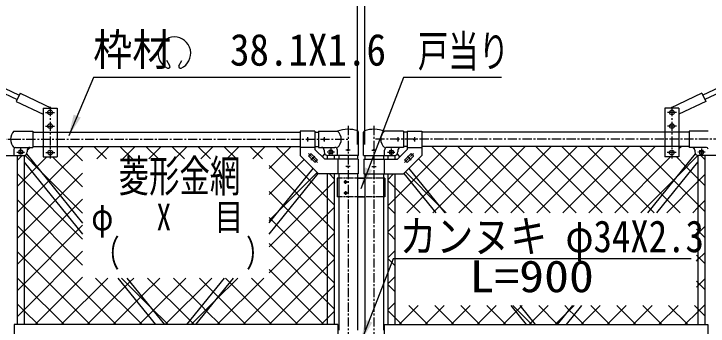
# Model space of a CAD drawing. Units: millimetres, scale not verified. Extents: x -5940 to 5940, y -4200 to 4200.
# Drawn here: x -2982 to -1093, y -1336 to -488 of the extents above; entities that cross this region are included whole.
import ezdxf
from ezdxf.enums import TextEntityAlignment as Align

# ---------------------------------------------------------------- set-up
doc = ezdxf.new("R2010")
doc.units = ezdxf.units.MM
doc.header["$LTSCALE"] = 20
for name, pattern in [('USER1', [2, 1.25, -0.25, 0.25, -0.25]), ('USER3', [1.125, 0.75, -0.125, 0.125, -0.125]), ('USER5', [0.1875, 0.125, -0.0625])]:
    doc.linetypes.add(name, pattern=pattern)
for name, color, linetype, lineweight in [('0-0_5寸法', 1, 'Continuous', 25), ('0-3_6文字', 7, 'Continuous', 25), ('0-4_8部品', 7, 'Continuous', 25), ('0-5_1部材', 7, 'Continuous', 25), ('0-6_2網', 2, 'Continuous', 25), ('0-7_中心線', 1, 'USER1', 25)]:
    doc.layers.add(name, color=color, linetype=linetype, lineweight=lineweight)
doc.styles.add('ＭＳ ゴシック', font='')
doc.styles.get('ＭＳ ゴシック').set_extended_font_data('MS Gothic')

msp = doc.modelspace()

# ---------------------------------------------------------------- linework, layer by layer
at = {"layer": '0-0_5寸法'}
for p, q in [((-2047.46, -842.43), (-2047.46, 306.36)), ((-2047.46, -842.43), (-2047.46, 306.36)), ((-2027.46, -842.43), (-2027.46, 306.36)), ((-2027.46, -842.43), (-2027.46, 306.36))]:
    msp.add_line(p, q, dxfattribs=at)
msp.add_lwpolyline([(-1139.19, -1152.74), (-1949.72, -1152.74), (-2037.47, -1376.58)], dxfattribs=at)
msp.add_solid([(-2038.2, -1378.44), (-2026, -1318.78), (-2006.6, -1326.38)], dxfattribs=at)
at = {"layer": '0-3_6文字'}
for p, q in [((-2557.57, -628.62), (-2565.76, -614.43)), ((-2532.9, -628.62), (-2524.71, -614.43))]:
    msp.add_line(p, q, dxfattribs=at)
for points in [[(-2067.02, -660.21), (-2069.02, -660.21), (-2765.15, -660.21), (-2832.35, -818.63)], [(-1654.96, -660.21), (-1921.44, -660.21), (-2037.65, -962.57)]]:
    msp.add_lwpolyline(points, dxfattribs=at)
for centre, radius, start, end in [((-2545.24, -594.71), 44.46, 294.32478, 245.67522), ((-2561.62, -630.96), 4.68, 245.67522, 30), ((-2528.85, -630.96), 4.68, 150, 294.32478)]:
    msp.add_arc(centre, radius, start, end, dxfattribs=at)
for points in [[(-2833.13, -820.47), (-2819.29, -761.17), (-2800.11, -769.3)], [(-2038.37, -964.44), (-2026.57, -904.7), (-2007.12, -912.17)]]:
    msp.add_solid(points, dxfattribs=at)
at = {"layer": '0-4_8部品'}
for p, q in [((-3278.25, -562.19), (-2967.17, -708.79)), ((-796.67, -562.19), (-1107.75, -708.79)), ((-3283.79, -573.95), (-2972.71, -720.55)), ((-791.13, -573.95), (-1102.21, -720.55)), ((-2964.61, -703.37), (-2975.26, -725.98)), ((-2964.61, -703.37), (-2879.6, -743.43)), ((-1110.31, -703.37), (-1195.32, -743.43)), ((-1110.31, -703.37), (-1099.66, -725.98)), ((-2975.26, -725.98), (-2902.46, -760.29)), ((-1099.66, -725.98), (-1172.46, -760.29)), ((-2981.91, -806.43), (-2930.46, -806.43)), ((-2930.46, -806.43), (-2930.46, -850.43)), ((-2930.46, -809.38), (-2902.46, -809.38)), ((-2162.86, -806.18), (-2162.86, -855.86)), ((-2152.86, -806.43), (-2101.41, -806.43)), ((-2152.86, -806.43), (-2152.86, -850.43)), ((-2044.31, -872.43), (-2044.31, -808.73)), ((-2030.61, -872.43), (-2030.61, -808.73)), ((-1922.06, -806.43), (-1973.51, -806.43)), ((-1922.06, -806.43), (-1922.06, -850.43)), ((-1912.06, -806.18), (-1872.06, -806.18)), ((-1912.06, -806.18), (-1912.06, -855.86)), ((-1872.06, -806.18), (-1872.06, -872.43)), ((-1144.46, -806.43), (-1144.46, -850.43)), ((-1093.01, -806.43), (-1144.46, -806.43)), ((-2930.46, -847.48), (-2902.46, -847.48)), ((-2981.91, -855.13), (-2981.91, -872.43)), ((-2977.21, -850.43), (-2930.46, -850.43)), ((-2968.21, -859.68), (-2968.21, -867.18)), ((-2959.71, -858.68), (-2967.21, -858.68)), ((-2959.71, -868.18), (-2967.21, -868.18)), ((-2958.71, -859.68), (-2958.71, -867.18)), ((-2945.46, -857.43), (-2945.46, -862.43)), ((-2162.86, -850.68), (-2202.86, -850.68)), ((-2156.5, -883.72), (-2172.76, -867.46)), ((-2136.29, -882.43), (-2162.86, -855.86)), ((-2152.86, -850.43), (-2108.41, -850.43)), ((-2142.47, -876.25), (-2135.99, -868.25)), ((-2137.86, -857.43), (-2137.86, -862.43)), ((-2124.61, -859.68), (-2124.61, -867.18)), ((-2116.11, -858.68), (-2123.61, -858.68)), ((-2116.11, -868.18), (-2123.61, -868.18)), ((-2115.11, -859.68), (-2115.11, -867.18)), ((-2101.41, -872.43), (-2101.41, -857.43)), ((-1973.51, -872.43), (-1973.51, -857.43)), ((-1922.06, -850.43), (-1966.51, -850.43)), ((-1959.81, -859.68), (-1959.81, -867.18)), ((-1958.81, -858.68), (-1951.31, -858.68)), ((-1958.81, -868.18), (-1951.31, -868.18)), ((-1950.31, -859.68), (-1950.31, -867.18)), ((-1938.93, -868.25), (-1932.45, -876.25)), ((-1938.63, -882.43), (-1912.06, -855.86)), ((-1937.06, -857.43), (-1937.06, -862.43)), ((-1918.42, -883.72), (-1902.16, -867.46)), ((-1912.06, -850.68), (-1872.06, -850.68)), ((-1097.71, -850.43), (-1144.46, -850.43)), ((-1129.46, -857.43), (-1129.46, -862.43)), ((-1116.21, -859.68), (-1116.21, -867.18)), ((-1115.21, -858.68), (-1107.71, -858.68)), ((-1115.21, -868.18), (-1107.71, -868.18)), ((-1106.71, -859.68), (-1106.71, -867.18)), ((-3065.46, -872.43), (-2955.46, -872.43)), ((-2152.86, -922.43), (-2202.86, -872.43)), ((-2163.57, -890.79), (-2179.83, -874.53)), ((-2045.16, -882.43), (-2136.29, -882.43)), ((-2101.41, -872.43), (-2127.86, -872.43)), ((-2044.31, -872.43), (-2101.41, -872.43)), ((-2100.56, -882.43), (-2100.56, -922.43)), ((-2045.16, -882.43), (-2045.16, -922.43)), ((-2030.61, -872.43), (-1973.51, -872.43)), ((-2029.76, -882.43), (-2029.76, -922.43)), ((-2029.76, -882.43), (-1938.63, -882.43)), ((-1974.36, -882.43), (-1974.36, -922.43)), ((-1973.51, -872.43), (-1947.06, -872.43)), ((-1922.06, -922.43), (-1872.06, -872.43)), ((-1911.35, -890.79), (-1895.09, -874.53)), ((-1009.46, -872.43), (-1119.46, -872.43)), ((-2045.16, -922.43), (-2152.86, -922.43)), ((-2029.76, -922.43), (-1922.06, -922.43)), ((-2102.56, -934.38), (-2102.56, -984.38)), ((-2047.46, -934.38), (-2027.46, -934.38)), ((-1972.36, -934.38), (-1972.36, -984.38)), ((-2047.46, -984.38), (-2027.46, -984.38)), ((-2980.81, -1331.88), (-2980.81, -1436.88)), ((-2100.81, -1331.88), (-2100.81, -1367.38)), ((-1974.11, -1331.88), (-1974.11, -1367.38)), ((-1094.11, -1331.88), (-1094.11, -1436.88))]:
    msp.add_line(p, q, dxfattribs=at)
at = {"layer": '0-4_8部品', "color": 6}
for p, q in [((-2902.46, -743.43), (-2864.46, -743.43)), ((-2902.46, -743.43), (-2902.46, -876.43)), ((-2864.46, -743.43), (-2864.46, -876.43)), ((-1172.46, -743.43), (-1210.46, -743.43)), ((-1210.46, -743.43), (-1210.46, -876.43)), ((-1172.46, -743.43), (-1172.46, -876.43)), ((-2902.46, -809.2), (-2864.46, -809.2)), ((-1172.46, -809.2), (-1210.46, -809.2)), ((-2902.46, -847.65), (-2864.46, -847.65)), ((-1172.46, -847.65), (-1210.46, -847.65)), ((-2902.46, -876.43), (-2864.46, -876.43)), ((-1172.46, -876.43), (-1210.46, -876.43))]:
    msp.add_line(p, q, dxfattribs=at)
at = {"layer": '0-4_8部品', "color": 6, "linetype": 'USER1'}
for p, q in [((-2895.76, -755.43), (-2871.16, -755.43)), ((-1179.16, -755.43), (-1203.76, -755.43)), ((-2895.76, -792.43), (-2871.16, -792.43)), ((-1179.16, -792.43), (-1203.76, -792.43)), ((-1179.16, -792.43), (-1203.76, -792.43)), ((-2895.25, -864.43), (-2870.64, -864.43)), ((-2895.25, -864.43), (-2870.64, -864.43)), ((-1179.67, -864.43), (-1204.28, -864.43)), ((-1179.67, -864.43), (-1204.28, -864.43))]:
    msp.add_line(p, q, dxfattribs=at)
at = {"layer": '0-4_8部品', "color": 1, "linetype": 'USER1'}
for p, q in [((-2883.46, -740.51), (-2883.46, -880.37)), ((-1191.46, -740.51), (-1191.46, -880.37))]:
    msp.add_line(p, q, dxfattribs=at)
at = {"layer": '0-4_8部品', "color": 4, "linetype": 'USER3'}
for p, q in [((-2182.86, -822.73), (-2182.86, -834.12)), ((-2137.86, -822.73), (-2137.86, -834.12)), ((-1937.06, -822.73), (-1937.06, -834.12)), ((-1892.06, -822.73), (-1892.06, -834.12)), ((-2973.46, -863.43), (-2953.46, -863.43)), ((-2963.46, -853.43), (-2963.46, -873.43)), ((-2155.99, -891.3), (-2180.34, -866.95)), ((-2109.86, -863.43), (-2129.86, -863.43)), ((-2119.86, -853.43), (-2119.86, -873.43)), ((-2067.16, -857.43), (-2078.56, -857.43)), ((-2007.76, -857.43), (-1996.36, -857.43)), ((-1965.06, -863.43), (-1945.06, -863.43)), ((-1955.06, -853.43), (-1955.06, -873.43)), ((-1918.93, -891.3), (-1894.58, -866.95)), ((-1101.46, -863.43), (-1121.46, -863.43)), ((-1111.46, -853.43), (-1111.46, -873.43)), ((-2174.12, -885.08), (-2162.2, -873.16)), ((-1900.8, -885.08), (-1912.72, -873.16)), ((-2067.16, -902.43), (-2078.56, -902.43)), ((-2007.76, -902.43), (-1996.36, -902.43))]:
    msp.add_line(p, q, dxfattribs=at)
at = {"layer": '0-4_8部品', "linetype": 'USER3'}
for p, q in [((-2179.83, -873.11), (-2174.17, -867.46)), ((-1895.09, -873.11), (-1900.75, -867.46)), ((-2162.15, -890.79), (-2156.5, -885.13)), ((-1912.77, -890.79), (-1918.42, -885.13))]:
    msp.add_line(p, q, dxfattribs=at)
at = {"layer": '0-4_8部品', "color": 1, "linetype": 'USER5'}
for p, q in [((-1972.36, -934.38), (-2102.56, -934.38)), ((-1972.36, -984.38), (-2102.56, -984.38))]:
    msp.add_line(p, q, dxfattribs=at)
at = {"layer": '0-4_8部品', "color": 1, "linetype": 'USER3'}
for p, q in [((-2074.31, -944.38), (-2084.58, -944.38)), ((-2079.45, -949.51), (-2079.45, -939.25)), ((-2074.31, -974.38), (-2084.58, -974.38)), ((-2079.45, -969.25), (-2079.45, -979.51))]:
    msp.add_line(p, q, dxfattribs=at)
at = {"layer": '0-4_8部品'}
msp.add_lwpolyline([(-2162.86, -806.18), (-2202.86, -806.18), (-2202.86, -872.43)], dxfattribs=at)
at = {"layer": '0-4_8部品', "color": 6}
for centre in [(-2883.46, -755.43), (-1191.46, -755.43), (-2883.46, -792.43), (-1191.46, -792.43), (-1191.46, -792.43), (-2882.94, -864.43), (-2882.94, -864.43), (-1191.98, -864.43), (-1191.98, -864.43)]:
    msp.add_circle(centre, 6.5, dxfattribs=at)
at = {"layer": '0-4_8部品'}
for centre in [(-2182.86, -828.43), (-2137.86, -828.43), (-1937.06, -828.43), (-1892.06, -828.43), (-2072.86, -857.43), (-2002.06, -857.43), (-2072.86, -902.43), (-2002.06, -902.43)]:
    msp.add_circle(centre, 2, dxfattribs=at)
for centre, radius, start, end in [((-2960.65, -828.43), 30.59, 134.01503, 225.98497), ((-2072.86, -881.16), 80, 70.77949, 110.9084), ((-2119.61, -828.43), 28.55, 309.59418, 50.40582), ((-2047.61, -808.73), 3.3, 0, 70.77949), ((-2027.31, -808.73), 3.3, 109.22051, 180), ((-2002.06, -881.16), 80, 69.0916, 109.22051), ((-1955.31, -828.43), 28.55, 129.59418, 230.40582), ((-2977.21, -855.13), 4.7, 90, 180), ((-2967.21, -859.68), 1, 90, 180), ((-2967.21, -867.18), 1, 180, 270), ((-2959.71, -859.68), 1, 0, 90), ((-2959.71, -867.18), 1, 270, 0), ((-2955.46, -862.43), 10, 270, 0), ((-2938.46, -857.43), 7, 90, 180), ((-2173.47, -868.16), 1, 45, 135), ((-2144.86, -857.43), 7, 0, 90), ((-2127.86, -862.43), 10, 180, 270), ((-2123.61, -859.68), 1, 90, 180), ((-2123.61, -867.18), 1, 180, 270), ((-2116.11, -859.68), 1, 0, 90), ((-2116.11, -867.18), 1, 270, 0), ((-2108.41, -857.43), 7, 0, 90), ((-1966.51, -857.43), 7, 90, 180), ((-1958.81, -859.68), 1, 90, 180), ((-1958.81, -867.18), 1, 180, 270), ((-1951.31, -859.68), 1, 0, 90), ((-1951.31, -867.18), 1, 270, 0), ((-1947.06, -862.43), 10, 270, 0), ((-1930.06, -857.43), 7, 90, 180), ((-1901.45, -868.16), 1, 45, 135), ((-1136.46, -857.43), 7, 0, 90), ((-1119.46, -862.43), 10, 180, 270), ((-1115.21, -859.68), 1, 90, 180), ((-1115.21, -867.18), 1, 180, 270), ((-1107.71, -859.68), 1, 0, 90), ((-1107.71, -867.18), 1, 270, 0), ((-1097.71, -855.13), 4.7, 0, 90), ((-2179.12, -873.82), 1, 135, 225), ((-2157.2, -884.43), 1, 315, 45), ((-1917.72, -884.43), 1, 135, 225), ((-1895.8, -873.82), 1, 315, 45), ((-2162.86, -890.08), 1, 225, 315), ((-1912.06, -890.08), 1, 225, 315)]:
    msp.add_arc(centre, radius, start, end, dxfattribs=at)
for centre in [(-2079.39, -944.38), (-2079.39, -974.38)]:
    msp.add_ellipse(centre, major_axis=(0, -3.25), ratio=0.965793, dxfattribs=at)
at = {"layer": '0-5_1部材'}
for p, q in [((-2864.46, -809.38), (-2202.86, -809.38)), ((-2162.86, -809.38), (-2152.86, -809.38)), ((-1912.06, -809.38), (-1922.06, -809.38)), ((-1210.46, -809.38), (-1872.06, -809.38)), ((-1144.46, -809.38), (-1172.46, -809.38)), ((-2864.46, -847.48), (-2202.86, -847.48)), ((-2162.86, -847.48), (-2152.86, -847.48)), ((-1912.06, -847.48), (-1922.06, -847.48)), ((-1210.46, -847.48), (-1872.06, -847.48)), ((-1144.46, -847.48), (-1172.46, -847.48)), ((-2947.33, -868.25), (-2795.11, -1056.25)), ((-1256.8, -1027.81), (-1127.59, -868.25)), ((-2972.96, -872.43), (-2972.96, -1331.88)), ((-2953.96, -872.43), (-2953.96, -1331.88)), ((-2129.36, -872.43), (-2129.36, -882.43)), ((-2110.36, -872.43), (-2110.36, -882.43)), ((-2098.26, -872.43), (-2098.26, -882.43)), ((-2047.46, -872.43), (-2047.46, -882.43)), ((-2027.46, -872.43), (-2027.46, -882.43)), ((-1976.66, -872.43), (-1976.66, -882.43)), ((-1964.56, -872.43), (-1964.56, -882.43)), ((-1945.56, -872.43), (-1945.56, -882.43)), ((-1120.96, -872.43), (-1120.96, -1331.88)), ((-1101.96, -872.43), (-1101.96, -1331.88)), ((-2953.96, -890.26), (-2795.11, -1086.44)), ((-1232.35, -1027.81), (-1120.96, -890.25)), ((-2287.74, -1055.67), (-2167.78, -907.51)), ((-2287.74, -1085.87), (-2154.27, -921.02)), ((-2129.36, -922.43), (-2129.36, -1331.88)), ((-2110.36, -922.43), (-2110.36, -1331.88)), ((-2098.26, -922.43), (-2098.26, -934.38)), ((-2047.46, -922.43), (-2047.46, -934.38)), ((-2027.46, -922.43), (-2027.46, -934.38)), ((-1976.66, -922.43), (-1976.66, -934.38)), ((-1964.56, -922.43), (-1964.56, -1331.88)), ((-1945.56, -922.43), (-1945.56, -1331.88)), ((-1920.66, -921.02), (-1834.2, -1027.81)), ((-1907.15, -907.51), (-1809.76, -1027.81)), ((-2098.26, -934.38), (-2098.26, -1346.88)), ((-2047.46, -934.38), (-2047.46, -1346.88)), ((-2027.46, -936.06), (-2027.46, -1346.88)), ((-1976.66, -934.38), (-1976.66, -1346.88)), ((-2698.89, -1205.28), (-2596.39, -1331.88)), ((-2674.45, -1205.28), (-2571.94, -1331.88)), ((-2511.38, -1331.88), (-2408.87, -1205.28)), ((-2486.93, -1331.88), (-2384.43, -1205.28)), ((-1630.25, -1279.74), (-1588.04, -1331.88)), ((-1605.8, -1279.74), (-1563.59, -1331.88)), ((-1503.02, -1331.88), (-1460.8, -1279.74)), ((-1478.58, -1331.88), (-1436.35, -1279.74)), ((-2100.81, -1331.88), (-2980.81, -1331.88)), ((-1974.11, -1331.88), (-1094.11, -1331.88))]:
    msp.add_line(p, q, dxfattribs=at)
at = {"layer": '0-6_2網'}
for p, q in [((-2902.46, -850.53), (-2905.52, -847.48)), ((-2864.46, -848.26), (-2863.67, -847.48)), ((-2795.11, -887.17), (-2834.81, -847.48)), ((-2730.2, -881.37), (-2764.09, -847.48)), ((-2756.15, -881.37), (-2722.25, -847.48)), ((-2659.49, -881.37), (-2693.38, -847.48)), ((-2685.44, -881.37), (-2651.54, -847.48)), ((-2588.78, -881.37), (-2622.67, -847.48)), ((-2614.73, -881.37), (-2580.83, -847.48)), ((-2518.06, -881.37), (-2551.96, -847.48)), ((-2544.02, -881.37), (-2510.12, -847.48)), ((-2447.35, -881.37), (-2481.25, -847.48)), ((-2473.31, -881.37), (-2439.41, -847.48)), ((-2376.64, -881.37), (-2410.54, -847.48)), ((-2402.59, -881.37), (-2368.7, -847.48)), ((-2305.93, -881.37), (-2339.83, -847.48)), ((-2331.88, -881.37), (-2297.99, -847.48)), ((-2287.74, -907.94), (-2227.28, -847.48)), ((-1855.78, -970.96), (-1732.3, -847.48)), ((-1664.52, -1027.81), (-1844.86, -847.48)), ((-1824.15, -1010.03), (-1661.59, -847.48)), ((-1593.81, -1027.81), (-1774.15, -847.48)), ((-1771.21, -1027.81), (-1590.88, -847.48)), ((-1523.1, -1027.81), (-1703.43, -847.48)), ((-1700.5, -1027.81), (-1520.17, -847.48)), ((-1452.39, -1027.81), (-1632.72, -847.48)), ((-1629.79, -1027.81), (-1449.46, -847.48)), ((-1381.68, -1027.81), (-1562.01, -847.48)), ((-1559.08, -1027.81), (-1378.75, -847.48)), ((-1310.97, -1027.81), (-1491.3, -847.48)), ((-1488.37, -1027.81), (-1308.04, -847.48)), ((-1417.66, -1027.81), (-1237.33, -847.48)), ((-1172.46, -853.32), (-1166.62, -847.48)), ((-2945.46, -858.55), (-2937.33, -850.43)), ((-1129.77, -855.46), (-1134.49, -850.73)), ((-2972.96, -886.05), (-2959.33, -872.43)), ((-2795.11, -957.88), (-2876.57, -876.43)), ((-2287.74, -978.65), (-2192.19, -883.1)), ((-1735.23, -1027.81), (-1881.34, -881.7)), ((-1346.95, -1027.81), (-1195.57, -876.43)), ((-1101.96, -883.27), (-1112.8, -872.43)), ((-2217.9, -969.41), (-2287.74, -899.57)), ((-2855.92, -981.15), (-2795.11, -920.34)), ((-2110.36, -935.53), (-2123.46, -922.43)), ((-1964.56, -938.31), (-1948.67, -922.43)), ((-2869.43, -994.66), (-2855.92, -981.15)), ((-2249.53, -1008.48), (-2287.74, -970.28)), ((-2204.39, -982.92), (-2217.9, -969.41)), ((-1869.29, -984.47), (-1855.78, -970.96)), ((-2953.96, -1079.19), (-2869.43, -994.66)), ((-2824.28, -1020.22), (-2795.11, -991.05)), ((-2129.36, -1057.95), (-2204.39, -982.92)), ((-1912.64, -1027.81), (-1869.29, -984.47)), ((-2236.02, -1021.99), (-2249.53, -1008.48)), ((-1837.66, -1023.54), (-1824.15, -1010.03)), ((-2953.96, -1149.9), (-2837.79, -1033.73)), ((-2837.79, -1033.73), (-2824.28, -1020.22)), ((-2129.36, -1128.66), (-2236.02, -1021.99)), ((-1841.92, -1027.81), (-1837.66, -1023.54)), ((-2281.17, -1047.56), (-2287.74, -1040.99)), ((-2267.66, -1061.07), (-2281.17, -1047.56)), ((-2129.36, -1199.37), (-2267.66, -1061.07)), ((-2110.36, -1076.95), (-2129.36, -1057.95)), ((-1964.56, -1079.74), (-1956.65, -1071.83)), ((-1956.65, -1071.83), (-1945.56, -1060.74)), ((-2972.96, -1098.19), (-2953.96, -1079.19)), ((-2110.36, -1147.66), (-2129.36, -1128.66)), ((-1956.65, -1142.54), (-1945.56, -1131.45)), ((-2972.96, -1168.9), (-2953.96, -1149.9)), ((-1964.56, -1150.45), (-1956.65, -1142.54)), ((-1956.65, -1159.94), (-1964.56, -1152.04)), ((-2129.36, -1173.82), (-2110.36, -1154.82)), ((-1945.56, -1171.04), (-1956.65, -1159.94)), ((-2138.27, -1331.88), (-2287.74, -1182.41)), ((-2287.41, -1331.88), (-2129.36, -1173.82)), ((-2953.96, -1223.3), (-2972.96, -1204.3)), ((-2923.81, -1331.88), (-2795.11, -1203.18)), ((-2853.1, -1331.88), (-2726.5, -1205.28)), ((-2633.25, -1331.88), (-2759.85, -1205.28)), ((-2570.25, -1331.88), (-2443.66, -1205.28)), ((-2428.83, -1331.88), (-2302.24, -1205.28)), ((-2208.98, -1331.88), (-2335.58, -1205.28)), ((-2110.36, -1218.37), (-2129.36, -1199.37)), ((-2845.38, -1331.88), (-2953.96, -1223.3)), ((-2129.36, -1244.54), (-2110.36, -1225.54)), ((-1956.65, -1230.65), (-1964.56, -1222.75)), ((-2216.7, -1331.88), (-2129.36, -1244.54)), ((-1945.56, -1241.75), (-1956.65, -1230.65)), ((-2953.96, -1294.01), (-2972.96, -1275.01)), ((-1933.86, -1331.88), (-1881.72, -1279.74)), ((-1855.43, -1331.88), (-1907.57, -1279.74)), ((-1863.15, -1331.88), (-1811.01, -1279.74)), ((-1784.72, -1331.88), (-1836.86, -1279.74)), ((-1792.44, -1331.88), (-1740.3, -1279.74)), ((-1714.01, -1331.88), (-1766.15, -1279.74)), ((-1721.73, -1331.88), (-1669.59, -1279.74)), ((-1643.3, -1331.88), (-1695.44, -1279.74)), ((-1572.59, -1331.88), (-1624.73, -1279.74)), ((-1438.88, -1331.88), (-1386.74, -1279.74)), ((-1360.46, -1331.88), (-1412.6, -1279.74)), ((-1368.17, -1331.88), (-1316.03, -1279.74)), ((-1289.75, -1331.88), (-1341.89, -1279.74)), ((-1297.46, -1331.88), (-1245.32, -1279.74)), ((-1219.03, -1331.88), (-1271.17, -1279.74)), ((-1226.75, -1331.88), (-1174.61, -1279.74)), ((-1148.32, -1331.88), (-1200.46, -1279.74)), ((-2916.09, -1331.88), (-2953.96, -1294.01)), ((-2129.36, -1315.25), (-2110.36, -1296.25)), ((-2145.99, -1331.88), (-2129.36, -1315.25))]:
    msp.add_line(p, q, dxfattribs=at)
for points in [[(-2972.96, -1027.47), (-2953.96, -1008.47), (-2901.07, -955.58), (-2887.56, -942.07), (-2792.96, -847.48)], [(-2110.36, -1006.24), (-2129.36, -987.24), (-2172.75, -943.85), (-2186.26, -930.34), (-2269.12, -847.48)], [(-1964.56, -1009.02), (-1945.56, -990.02), (-1900.93, -945.39), (-1887.42, -931.88), (-1803.01, -847.48)], [(-1240.26, -1027.81), (-1249.4, -1018.67), (-1420.59, -847.48)], [(-1169.55, -1027.81), (-1204.25, -993.11), (-1217.76, -979.6), (-1349.88, -847.48)], [(-1101.96, -1024.69), (-1120.96, -1005.69), (-1172.61, -954.04), (-1186.12, -940.53), (-1279.17, -847.48)], [(-2972.96, -956.76), (-2953.96, -937.76), (-2932.7, -916.51), (-2919.19, -903), (-2892.62, -876.43)], [(-2795.11, -1028.59), (-2912.78, -910.93), (-2951.94, -871.76)], [(-1276.24, -1027.81), (-1174.04, -925.61), (-1120.96, -872.53), (-1120.76, -872.33)], [(-1101.96, -953.98), (-1120.96, -934.98), (-1140.97, -914.97), (-1154.48, -901.46), (-1179.51, -876.43)], [(-2795.11, -1099.3), (-2953.96, -940.45), (-2972.96, -921.45)], [(-2287.74, -1049.36), (-2260.9, -1022.52), (-2156.83, -918.45)], [(-1805.94, -1027.81), (-1825.97, -1007.79), (-1916.69, -917.06)], [(-1205.53, -1027.81), (-1120.96, -943.24), (-1101.96, -924.24)], [(-2287.74, -1120.07), (-2129.36, -961.69), (-2110.36, -942.69)], [(-1876.65, -1027.81), (-1945.56, -958.9), (-1964.56, -939.9)], [(-2795.11, -1170.01), (-2953.96, -1011.16), (-2972.96, -992.16)], [(-1134.82, -1027.81), (-1120.96, -1013.95), (-1101.96, -994.95)], [(-2287.74, -1190.78), (-2129.36, -1032.4), (-2110.36, -1013.4)], [(-1945.56, -1029.62), (-1947.36, -1027.81), (-1964.56, -1010.62)], [(-2972.96, -1239.61), (-2953.96, -1220.61), (-2806.16, -1072.8), (-2795.11, -1061.76)], [(-2703.96, -1331.88), (-2953.96, -1081.88), (-2972.96, -1062.88)], [(-1125.04, -1088.75), (-1120.96, -1084.66), (-1101.96, -1065.66)], [(-1101.96, -1095.4), (-1120.96, -1076.4), (-1125.04, -1072.32)], [(-2358.12, -1331.88), (-2129.36, -1103.11), (-2110.36, -1084.11)], [(-1945.56, -1100.33), (-1956.65, -1089.23), (-1964.56, -1081.33)], [(-2110.36, -1289.08), (-2129.36, -1270.08), (-2287.74, -1111.7)], [(-2972.96, -1310.32), (-2953.96, -1291.32), (-2795.11, -1132.47)], [(-2774.67, -1331.88), (-2953.96, -1152.59), (-2972.96, -1133.59)], [(-1125.04, -1159.46), (-1120.96, -1155.37), (-1101.96, -1136.37)], [(-1101.96, -1166.11), (-1120.96, -1147.11), (-1125.04, -1143.03)], [(-2782.39, -1331.88), (-2679.61, -1229.1), (-2666.1, -1215.59), (-2655.79, -1205.28)], [(-2711.68, -1331.88), (-2647.97, -1268.17), (-2634.46, -1254.66), (-2585.08, -1205.28)], [(-2562.54, -1331.88), (-2611.96, -1282.45), (-2689.13, -1205.28)], [(-2640.97, -1331.88), (-2616.33, -1307.25), (-2602.83, -1293.74), (-2514.37, -1205.28)], [(-2491.83, -1331.88), (-2502.63, -1321.07), (-2618.42, -1205.28)], [(-2421.12, -1331.88), (-2457.48, -1295.51), (-2470.99, -1282), (-2547.71, -1205.28)], [(-2499.54, -1331.88), (-2433.26, -1265.59), (-2372.95, -1205.28)], [(-2350.41, -1331.88), (-2425.85, -1256.44), (-2439.36, -1242.93), (-2477, -1205.28)], [(-2279.69, -1331.88), (-2394.21, -1217.36), (-2406.29, -1205.28)], [(-1964.56, -1221.16), (-1956.65, -1213.25), (-1945.56, -1202.16)], [(-1125.04, -1230.17), (-1120.96, -1226.08), (-1101.96, -1207.08)], [(-1101.96, -1236.82), (-1120.96, -1217.82), (-1125.04, -1213.74)], [(-1964.56, -1291.87), (-1952.43, -1279.74), (-1945.56, -1272.87)], [(-1651.02, -1331.88), (-1616.21, -1297.07), (-1602.7, -1283.57), (-1598.88, -1279.74)], [(-1580.3, -1331.88), (-1571.07, -1322.64), (-1528.16, -1279.74)], [(-1501.88, -1331.88), (-1502.51, -1331.24), (-1554.02, -1279.74)], [(-1509.59, -1331.88), (-1475.06, -1297.34), (-1457.45, -1279.74)], [(-1431.17, -1331.88), (-1457.36, -1305.68), (-1470.87, -1292.17), (-1483.31, -1279.74)], [(-1156.04, -1331.88), (-1120.96, -1296.8), (-1101.96, -1277.8)], [(-1101.96, -1307.53), (-1120.96, -1288.53), (-1129.75, -1279.74)], [(-1926.14, -1331.88), (-1945.56, -1312.46), (-1964.56, -1293.46)]]:
    msp.add_lwpolyline(points, dxfattribs=at)
at = {"layer": '0-7_中心線'}
for p, q in [((-2072.86, -792.07), (-2072.86, -2092.58)), ((-2002.17, -792.07), (-2002.17, -2092.58)), ((-3948.06, -828.43), (-2072.86, -828.43)), ((-93.16, -828.43), (-2002.17, -828.43))]:
    msp.add_line(p, q, dxfattribs=at)

# ---------------------------------------------------------------- texts
at = {"layer": '0-3_6文字', "style": 'ＭＳ ゴシック'}
for s, height, width, p in [('枠材 \u300038.1X1.6', 86.66, 0.9, (-2766.19, -654.3)), ('戸当り', 86.66, 0.7, (-1882.85, -658.1)), ('菱形金網', 86.66, 0.7, (-2696.93, -997.4)), ('φ   X   目', 72.16, 0.8, (-2771.17, -1097.28)), ('カンヌキ φ34X2.3', 86.59, 0.85, (-1932.7, -1161.1)), ('（\u3000\u3000\u3000\u3000\u3000）', 72.16, 0.7, (-2763.36, -1195.3)), ('L=900', 86.66, 1.15, (-1742.84, -1269.76))]:
    msp.add_text(s, height=height, dxfattribs=dict(at, width=width)).set_placement(p, align=Align.BOTTOM_LEFT)

doc.saveas('drawing.dxf')
